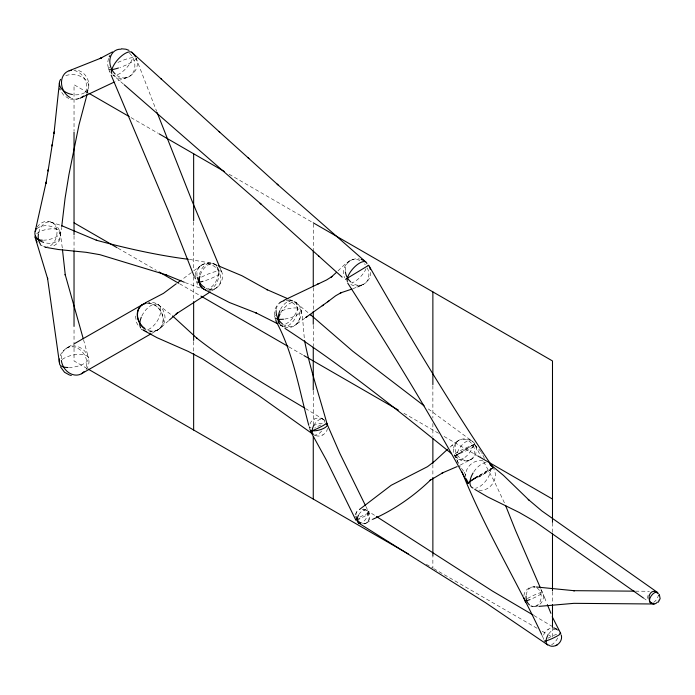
<?xml version="1.0" encoding="UTF-8"?>
<svg xmlns="http://www.w3.org/2000/svg" width="695" height="695" viewBox="0 0 695 695"><rect width="100%" height="100%" fill="white"/><g stroke="black" fill="none" stroke-linecap="round" stroke-linejoin="round"><path stroke-width="0.52" stroke-dasharray="3.48 2.61" d="M309.475 426.782L309.544 428.268M135.542 316.017L136.376 322.298L138.896 326.633M195.33 275.455L195.782 280.215M370.696 272.37C371.139 282.465 358.759 289.546 350.271 284.159M274.429 311.803L274.812 317.328M523.874 595.615C524.325 590.211 529.877 585.989 535.211 587.006M60.352 235.787L61.586 227.447M195.399 274.681C196.32 264.743 209.308 259.339 217.022 265.629M327.475 428.268C326.885 433.975 320.134 437.807 314.957 435.331M87.292 93.382L88.378 88.222M108.446 58.467L107.534 63.566L108.446 68.675M355.249 514.526L356.709 511.763L358.724 510.034M648.157 595.016L647.566 597.657L648.157 600.298M60.144 355.849C62.376 349.194 69.604 346.449 75.121 343.261M275.133 308.962L276.818 305.765L279.164 303.229M310.013 423.915C311.629 419.189 317.528 416.609 322.063 418.738M86.093 93.295C92.774 84.712 86.458 70.725 75.642 70.013M86.093 369.531C95.736 357.473 79.404 339.803 66.633 348.134M458.057 462.801L455.312 455.668L474.207 444.122L481.096 451.741M474.616 444.009L455.251 455.755M37.13 227.048C50.831 209.056 73.097 238.984 51.447 246.768M337.97 270.902C343.808 265.542 350.584 257.211 359.584 259M168.685 320.682L159.112 329.056L152.014 333.261M159.78 328.535C171.1 320.056 162.5 300.214 148.661 302.49M539.928 604.198C544.559 600.541 544.559 592.818 539.928 589.169M449.995 447.128L459.091 440.17M191.377 272.614L182.62 279.147M304.836 318.232L294.784 325.416M451.62 445.695L452.923 444.731M193.749 270.833L201.759 264.951M556.043 628.879C549.615 625.717 541.64 632.511 543.707 639.374M478.968 476.909A14.803 0.469 -31.3 0 0 489.471 470.367L491.539 469.003A14.803 0.469 -31.3 0 0 492.494 468.326M211.871 290.84L216.006 288.13M489.471 470.367L490.262 469.855M350.271 260.573C344.416 263.831 341.775 271.684 344.607 277.783M366.369 523.005L371.634 519.912M470.767 459.586A11.337 9.252 56.9 0 1 455.069 449.031A11.337 9.252 56.9 0 1 468.951 441.021A11.337 9.252 56.9 0 1 470.767 459.586L459.769 465.363M352.895 288.764L363.945 284.125M157.669 330.012L153.864 331.55L149.46 331.967M530.693 606.04L534.69 606.431L538.026 605.414M313.984 419.198L314.453 418.981M322.567 435.087L323.036 434.87M528.721 588.187L529.225 587.944M547.964 629.34L548.424 629.123M357.595 287.139L359.411 286.349M359.871 286.132L361.721 285.324M127.228 77.519L115.717 81.567M79.256 98.568L74.843 99.489L70.447 99.064M364.084 523.9C372.19 522.562 371.478 509.565 363.303 509.079M533.925 606.483L538.929 606.379M635.456 591.167L649.417 591.28M208.144 290.136C219.012 291.24 226.779 277.288 219.976 268.644M287.912 300.049C311.403 300.77 300.214 337.266 280.467 325.043M533.326 586.875L535.332 586.954M46.904 247.333L43.073 246.534L39.928 244.796M478.872 490.149C490.105 491.895 499.366 478.377 493.563 468.526M189.388 259.426L212.018 263.292M482.86 460.855C473.808 459.039 464.651 467.431 465.746 476.631M44.645 247.012L46.582 247.429M50.57 221.992L60.795 225.354M199.76 287.93L185.304 282.648M68.822 98.568L63.801 95.38L60.482 90.593M214.26 264.039L217.109 265.299M289.659 299.554L293.29 301.161M322.567 418.981L324.33 420.101M556.547 629.123L557.008 629.34L555.679 628.714M321.698 418.564L323.036 419.198M314.453 435.087L315.322 435.504M279.963 324.895L281.736 325.781M88.056 92.809L74.035 84.712L74.035 131.112M131.042 117.629L158.139 133.275M229.159 174.271L312.324 222.287M117.959 248.193L156.271 270.312M179.631 283.795L201.124 296.209M288.964 346.918L302.985 355.015M403.908 413.282L438.484 433.246M444.088 436.477L476.796 455.364M87.118 368.506L74.035 360.948L74.035 327.501M426.33 564.349L432.872 568.119L432.872 557.329M433.81 568.666L537.53 628.549M542.204 631.242L552.49 637.185L552.49 628.515M305.453 408.495L323.331 419.38M534.038 615.562L552.629 626.647M553.55 627.211L557.234 629.479M366.439 510.156L375.491 515.899M141.424 329.056L142.18 329.578M643.309 597.935L647.731 601.053M158.156 304.679L171.457 314.965M428.268 408.929L471.531 440.691M279.989 324.695L284.133 327.779M112.825 74.904C123.441 84.86 142.075 71.959 136.229 58.467M295.844 302.62L309.449 313.793M454.13 455.72L458.335 459.065M123.397 84.043L113.007 74.973A14.803 6.02 -48.3 0 0 124.301 70.143A14.803 6.02 -48.3 0 0 133.006 56.643M463.565 471.123L459.586 465.754M464.303 472.131L465.885 475.545M109.845 71.455L110.279 72.15M197.788 284.437L196.841 282.908M275.872 320.021L276.419 320.908M481.505 452.471L482.304 453.922M483.685 461.689L494.076 480.905L504.7 503.467M475.163 445.026L480.749 456.181M365.883 506.403L369.227 513.214A7.523 0.712 -26.2 0 1 360.314 518.366M484.432 458.465L482.66 454.686M540.814 588.787L544.672 597.778M454.695 454.73L460.099 467.118M541.509 634.127L543.577 639.331M108.698 69.265L110.349 73.183M220.202 268.357L221.436 271.302M193.983 275.837L195.938 280.789M135.977 57.876L156.705 111.495M544.628 597.665L546.635 602.895M275.012 317.989L275.828 320.621M83.53 339.681L88.317 357.334M309.014 426.33L309.51 428.329M301.083 310.205L302.525 317.415L304.419 339.681M60.23 232.408L62.35 248.41M552.49 522.805L552.49 532.101M552.49 591.68L552.49 603.729M432.872 385.768L432.872 418.138M432.872 423.533L432.872 436.477M432.872 464.538L432.872 476.405M313.263 223.912L313.263 249.809M313.263 287.574L313.263 310.231M313.263 325.338L313.263 345.841M313.263 391.163L313.263 425.688M193.644 221.757L193.644 270.312M193.644 276.784L193.644 300.527M193.644 341.523L193.644 352.313M74.035 235.779L74.035 249.809M61.23 358.994A14.803 12.084 60.1 0 1 76.215 347.613A14.803 12.084 60.1 0 1 85.945 368.376M62.211 359.463A14.803 5.977 -11.8 0 1 81.289 354.415A14.803 5.977 -11.8 0 1 87.283 361.157A14.803 5.977 -11.8 0 1 69.378 367.525M36.679 233.755A12.858 5.195 -11.8 0 1 53.194 228.794A12.858 5.195 -11.8 0 1 59.275 234.493A12.858 5.195 -11.8 0 1 43.559 240.209M38.685 232.599A12.858 9.122 -75.4 0 1 51.76 222.374A12.858 9.122 -75.4 0 1 55.392 239.732A12.858 9.122 -75.4 0 1 41.309 245.196M37.165 228.507A12.858 8.644 10 0 1 53.48 227.317A12.858 8.644 10 0 1 59.596 238.611A12.858 8.644 10 0 1 44.888 242.763M78.926 98.664A14.803 12.058 66.4 0 1 71.524 98.23M73.983 70.473A14.803 12.058 66.4 0 1 84.981 93.547M65.817 75.616A14.803 9.956 10 0 1 88.091 83.157A14.803 9.956 10 0 1 73.913 94.746M199.43 274.525A13.613 9.66 -75.4 0 1 211.063 263.162A13.613 9.66 -75.4 0 1 218.769 275.889A13.613 9.66 -75.4 0 1 208.682 289.789M201.567 277.105A13.613 2.598 -22.1 0 1 221.453 271.328A13.613 2.598 -22.1 0 1 204.095 280.988M197.059 276.158A13.613 11.103 55.3 0 1 208.613 263.865A13.613 11.103 55.3 0 1 220.784 280.398A13.613 11.103 55.3 0 1 205.902 288.164M200.334 274.855A13.613 8.557 -64.8 0 1 212.522 263.7A13.613 8.557 -64.8 0 1 218.161 275.663A13.613 8.557 -64.8 0 1 207.093 289.207M148.513 303.029A14.803 12.084 60.1 0 1 163.082 319.891A14.803 12.084 60.1 0 1 148.096 330.542M146.923 303.255A14.803 12.076 55.3 0 1 163.29 319.778A14.803 12.076 55.3 0 1 147.027 329.83M141.884 315.869A14.803 7.966 -56.9 0 1 155.697 304.062A14.803 7.966 -56.9 0 1 159.737 315.895A14.803 7.966 -56.9 0 1 146.732 330.073M142.388 329.717A14.803 7.966 -56.9 0 1 141.71 329.239M281.875 310.813A13.613 4.657 -15.1 0 1 301.022 309.996A13.613 4.657 -15.1 0 1 284.794 319.057M274.742 317.111A13.613 4.657 -15.1 0 1 275.463 315M286.236 300.657A13.613 11.12 59.2 0 1 299.658 317.415A13.613 11.12 59.2 0 1 283.612 324.747M276.254 309.275A13.613 11.12 59.2 0 1 278.66 303.88M280.476 309.397A13.613 8.557 -64.8 0 1 294.584 301.856A13.613 8.557 -64.8 0 1 294.437 319.544A13.613 8.557 -64.8 0 1 280.346 324.652M280.719 312.811A13.613 6.464 -52.4 0 1 294.75 302.238A13.613 6.464 -52.4 0 1 294.637 315.287A13.613 6.464 -52.4 0 1 280.615 324.965M129.531 53.141A14.803 12.058 66.4 0 1 132.962 72.958A14.803 12.058 66.4 0 1 116.213 74.938M136.09 58.145A14.803 2.823 -22.1 0 1 119.835 67.528M108.594 68.996A14.803 2.823 -22.1 0 1 109.602 67.38M117.898 62.428A14.803 2.823 -22.1 0 1 135.36 57.52M359.94 517.063A7.523 0.712 -26.2 0 1 369.245 513.249M362.156 509.478A7.523 6.142 56.9 0 1 369.071 517.879A7.523 6.142 56.9 0 1 362.147 523.5M355.91 514.882A7.523 6.142 56.9 0 1 358.611 510.113M358.915 514.5A7.523 4.127 -57.6 0 1 364.771 509.852A7.523 4.127 -57.6 0 1 367.811 513.483A7.523 4.127 -57.6 0 1 361.261 523.005M527.436 598.551A9.808 1.208 -25 0 1 538.946 593.183A9.808 1.208 -25 0 1 541.535 593.669A9.808 1.208 -25 0 1 530.876 599.203M526.141 595.129A9.808 7.584 -89.5 0 1 534.855 586.997M537.079 587.927A9.808 7.584 -89.5 0 1 540.545 600.654A9.808 7.584 -89.5 0 1 530.884 605.849M491 468.413A14.803 7.558 -54.8 0 1 490.939 469.403A14.803 7.558 -54.8 0 1 475.554 488.22M473.886 471.697A14.803 7.558 -54.8 0 1 486.3 462.592M309.987 428.294A9.052 3.093 -15.1 0 1 310.978 427.182M313.106 425.8A9.052 3.093 -15.1 0 1 323.01 423.238M367.281 267.888A13.613 11.12 59.2 0 1 365.666 282.839A13.613 11.12 59.2 0 1 351.679 282.709M345.259 270.59A13.613 11.12 59.2 0 1 360.227 260.642M364.441 263.787A13.613 11.12 59.2 0 1 365.292 264.76M366.091 268.591A13.613 5.543 -48.3 0 1 352.009 282.822M313.801 425.41A9.052 4.874 -56.9 0 1 320.777 419.137A9.052 4.874 -56.9 0 1 324.921 422.716M321.663 430.987A9.052 4.874 -56.9 0 1 314.661 435.027M314.739 428.024A9.052 0.851 -26.2 0 1 315.452 427.642M317.815 426.426A9.052 0.851 -26.2 0 1 322.61 424.228M479.394 475.554A14.803 0.469 -31.3 0 1 492.156 468.152M492.92 468.065A14.803 0.53 -31.1 0 1 492.251 468.586M490.983 469.464A14.803 0.53 -31.1 0 1 478.673 477.152M479.281 475.562A14.803 0.53 -31.1 0 1 491.904 468.3M547.929 638.245A9.052 1.112 -25 0 1 557.842 633.805M658.556 595.598A6.342 4.908 -89.5 0 0 658.391 595.068A6.342 3.24 -54.8 0 1 653.413 602.522M658.478 599.915A6.342 4.908 -89.5 0 1 658.269 600.515M557.668 638.027A9.052 4.961 -57.6 0 1 551.595 644.682M548.702 633.918A9.052 4.961 -57.6 0 1 556.764 629.262M453.653 448.97C451.741 463.539 475.771 465.45 476.214 450.786C478.117 436.225 454.096 434.314 453.653 448.97M464.894 457.414A11.337 5.378 -52.4 0 0 471.983 441.012A11.337 5.378 -52.4 0 0 457.918 451.211A11.337 5.378 -52.4 0 0 464.894 457.414M459.743 453.566A11.337 1.364 -25.1 0 0 475.215 445.165A11.337 1.364 -25.1 0 0 459.838 450.916A11.337 1.364 -25.1 0 0 459.743 453.566"/><path stroke-width="1.04" d="M59.379 358.933L59.31 362.138M59.362 83.235L53.984 133.51L54.245 131.963L48.059 171.022L48.303 169.571L45.931 183.515L46.174 182.073L35.15 231.452M61.742 226.396L65.095 198.153L68.935 174.61L78.961 124.978L87.075 94.416M51.899 146.002L52.16 144.473M35.836 229.393L36.244 228.49M109.254 56.651L109.845 55.687M493.129 467.778C448.753 402.118 408.2 334.008 368.715 265.316L368.133 265.82M658.295 602.226L660.128 598.664L659.32 594.381M336.536 272.31L331.107 277.218L332.227 276.402L326.546 279.981L283.977 300.257M169.406 320.004L177.59 312.872L176.139 313.94L210.211 291.926M447.554 449.283L434.792 461.072L427.512 466.675L391.189 485.275L359.437 509.513M345.519 279.32L368.671 265.29M83.548 96.049L81.437 97.535M327.658 301.847L335.737 295.722L341.584 292.421L340.307 292.977L351.948 289.059M176.269 283.769L163.473 293.351L145.02 303.003M307.233 316.442L305.731 317.546L328.883 300.944M322.211 305.835L323.514 304.87M177.79 282.639L181.013 280.311M468.456 482.565L470.689 481.036A14.803 0.469 -31.3 0 1 478.099 476.344M549.78 645.82C556.148 648.105 563.193 641.494 561.265 634.987M473.078 472.982A14.803 7.558 -54.8 0 0 470.011 481.487L468.89 482.252A14.803 0.469 -31.3 0 0 468.804 482.738M372.511 519.4C394.213 509.809 413.568 496.299 430.657 479.889L429.875 480.462L442.993 472.652L442.011 473.086L457.154 466.571M75.121 343.261L142.883 304.375M81.428 373.771L151.067 333.8M112.46 51.916L99.88 58.597L101.739 57.789L69.144 70.768M555.679 645.646L557.008 645.021M317.337 284.177L318.736 283.56M114.006 82.184L80.95 97.778A14.803 12.058 66.4 0 1 79.977 98.273M538.929 606.379L573.914 603.338L654.099 603.99M121.529 48.798L125.934 49.215L128.975 50.353M634.379 591.158L573.523 590.672L574.513 590.741L536.332 586.988M188.354 259.296C157.261 255.273 126.429 248.367 96.205 240.183L97.135 240.531L61.716 225.701M70.447 375.3L71.307 375.482M47.547 247.646L58.319 249.505L86.197 252.311L99.906 254.683L166.452 274.951M145.846 331.324L146.68 331.55M361.148 259.374L363.885 260.573M69.613 375.074L64.522 372.285L60.482 366.83M165.193 274.482L184.34 282.274M218.065 265.716L241.938 275.733L267.401 289.841L266.645 289.485L287.852 298.746M277.296 323.575L255.743 312.733L256.498 313.089L229.385 302.499L203.635 289.129M88.986 93.347L129.166 116.543M159.077 133.814L224.485 171.578M313.263 222.834L552.49 360.948L552.49 522.353M74.035 222.834L117.021 247.655M159.077 271.927L178.693 283.256M201.124 296.209L288.034 346.379M303.915 355.553L398.296 410.041M477.726 455.903L552.49 499.062M533.108 615.014L492.703 591.219L376.395 516.472M88.056 369.045L408.573 554.097M304.549 407.965L301.839 406.375C265.933 384.987 229.428 363.85 196.546 337.952L197.215 338.535L172.595 315.947M143.283 330.255L157.122 337.735L188.11 351.357L202.975 359.176L259.053 395.785L312.828 434.106M358.533 522.961L485.605 602.73L547.738 644.882M474.737 489.341L487.464 496.812L519.443 512.58L534.768 521.45L643.309 597.935M657.427 592.383L541.805 510.912L528.226 499.418L528.86 499.966L503.467 475.389L489.471 463.747M284.967 328.396C343.261 366.387 397.557 409.998 451.611 453.705M424.054 405.81L352.634 351.114L310.239 314.461L311.195 315.304M124.197 84.738L260.92 204L260.121 203.279L342.122 277.131M365.666 261.876L277.175 184.14L277.974 184.861L248.063 157.756M160.771 78.561L219.742 132.198M318.466 255.83L319.3 256.577M218.89 131.442L248.888 158.495M131.668 52.16L161.666 79.36M491.938 466.31L492.581 467.014M491.843 466.015L492.972 467.561M133.709 54.132L135.421 56.651M347.648 282.961C389.782 348.412 430.57 414.75 467.831 483.112M525.342 601.905L525.629 602.365M37.13 241.956L36.244 240.505M560.665 633.319L552.221 616.717M365.405 505.43L339.907 453.531L326.615 423.02M355.753 519.903L326.433 460.22L310.404 431.056A9.052 0.851 -26.2 0 0 319.604 427.442A9.052 0.851 -26.2 0 0 326.311 422.977M540.397 587.866L515.56 530.511L505.526 505.369M466.918 481.331L466.032 478.629M369.549 266.958L370.365 269.443M550.927 613.337L547.365 604.607M111.174 75.147L168.181 210.498L193.983 275.837M219.794 267.375L191.881 200.603L157.096 112.486M462.027 471.948C484.198 527.818 516.255 580.134 541.509 634.127M275.993 321.073C293.49 353.477 299.093 389.426 308.762 425.331M59.796 88.708L60.144 89.82M83.226 338.647L65.148 274.438L65.304 275.177L62.446 249.479M327.258 424.741C319.683 396.749 310.144 369.132 304.566 340.654M466.623 479.472L467.066 481.392M35.202 237.647L47.686 278.86L47.529 278.13L59.501 363.363M524.047 598.786L523.874 597.743M552.49 533.187L552.49 590.785M552.49 604.685L552.49 627.472M432.872 291.891L432.872 384.683M432.872 438.641L432.872 463.452M432.872 477.482L432.872 556.252M313.263 250.886L313.263 286.496M313.263 311.308L313.263 324.261M313.263 346.918L313.263 390.086M313.263 436.477L313.263 499.062M193.644 153.777L193.644 220.671M193.644 301.604L193.644 340.446M193.644 353.399L193.644 430.005M74.035 132.198L74.035 234.702M74.035 250.886L74.035 326.424M84.017 371.616A14.803 12.084 60.1 0 1 70.621 373.754A14.803 12.084 60.1 0 1 61.342 360.427M68.023 367.533A14.803 5.977 -11.8 0 1 59.605 362.721M42.378 240.218A12.858 5.195 -11.8 0 1 35.071 236.039M40.631 244.449A12.858 9.122 -75.4 0 1 38.425 233.876M43.637 242.407A12.858 8.644 10 0 1 35.949 229.863M70.264 97.639A14.803 12.058 66.4 0 1 61.508 81.862A14.803 12.058 66.4 0 1 71.463 70.343M72.402 94.537A14.803 9.956 10 0 1 60.613 79.369M205.746 289.789A13.613 9.66 -75.4 0 1 198.996 277.218M202.949 281.319A13.613 2.598 -22.1 0 1 196.563 281.97M204.721 287.539A13.613 11.103 55.3 0 1 197.302 277.444M201.967 288.164A13.613 8.557 -64.8 0 1 199.917 276.158M145.55 329.274A14.803 12.084 60.1 0 1 137.462 314.453A14.803 12.084 60.1 0 1 146.046 303.202M144.534 328.353A14.803 12.076 55.3 0 1 137.263 313.888A14.803 12.076 55.3 0 1 145.698 303.42M144.855 330.334A14.803 7.966 -56.9 0 1 143.144 330.064M140.659 327.918A14.803 7.966 -56.9 0 1 141.285 317.207M326.311 423.733A9.052 3.093 -15.1 0 1 321.307 429.397A9.052 3.093 -15.1 0 1 309.866 429.632M313.28 434.401A9.052 4.874 -56.9 0 1 313.384 426.226M283.508 319.222A13.613 4.657 -15.1 0 1 275.211 317.971M282.517 324A13.613 11.12 59.2 0 1 276.115 310.561M279.407 303.107A13.613 11.12 59.2 0 1 283.96 300.822M279.772 323.913A13.613 8.557 -64.8 0 1 279.877 310.674M278.634 323.21A13.613 6.464 -52.4 0 1 280.085 313.975M115.153 74A14.803 12.058 66.4 0 1 110.192 57.928A14.803 12.058 66.4 0 1 121.008 49.189M118.463 67.988A14.803 2.823 -22.1 0 1 109.324 69.622M111.791 73.574A14.803 6.02 -48.3 0 1 119.957 57.381A14.803 6.02 -48.3 0 1 132.893 53.567M350.654 281.866A13.613 11.12 59.2 0 1 345.372 271.91M347.37 281.571A13.613 5.534 -48.4 0 1 355.38 266.22A13.613 5.534 -48.4 0 1 366.951 263.787M359.671 518.644A7.523 0.712 -26.2 0 1 356.083 519.417M360.801 523.005A7.523 6.142 56.9 0 1 355.979 516.324M358.524 515.169A7.523 4.127 -57.6 0 0 357.161 519.634A7.523 4.127 -57.6 0 0 360.279 523.257M559.718 633.293A9.052 1.112 -25 0 1 554.488 637.454A9.052 1.112 -25 0 1 544.272 640.929M557.651 629.774A9.052 4.961 -57.6 0 1 558.016 630.148M549.267 645.273A9.052 4.961 -57.6 0 1 547.721 635.517M530.033 599.542A9.808 1.208 -25 0 1 525.151 600.141M529.494 604.937A9.808 7.584 -89.5 0 1 526.054 596.128M490.296 464.868A14.803 7.558 -54.8 0 1 490.627 465.65M472.991 488.064A14.803 7.558 -54.8 0 1 470.011 481.487M469.099 482.556A14.803 0.582 -31 0 1 467.865 482.921M469.846 481.435A14.803 0.582 -31 0 1 477.786 476.388M657.401 602.087A6.342 4.908 -89.5 0 1 650.468 602.191A6.342 4.908 -89.5 0 1 650.416 593.226A6.342 4.908 -89.5 0 1 657.348 593.113M652.197 603.043A6.342 3.24 -54.8 0 1 651.085 596.049A6.342 3.24 -54.8 0 1 658.356 593.825"/></g></svg>
